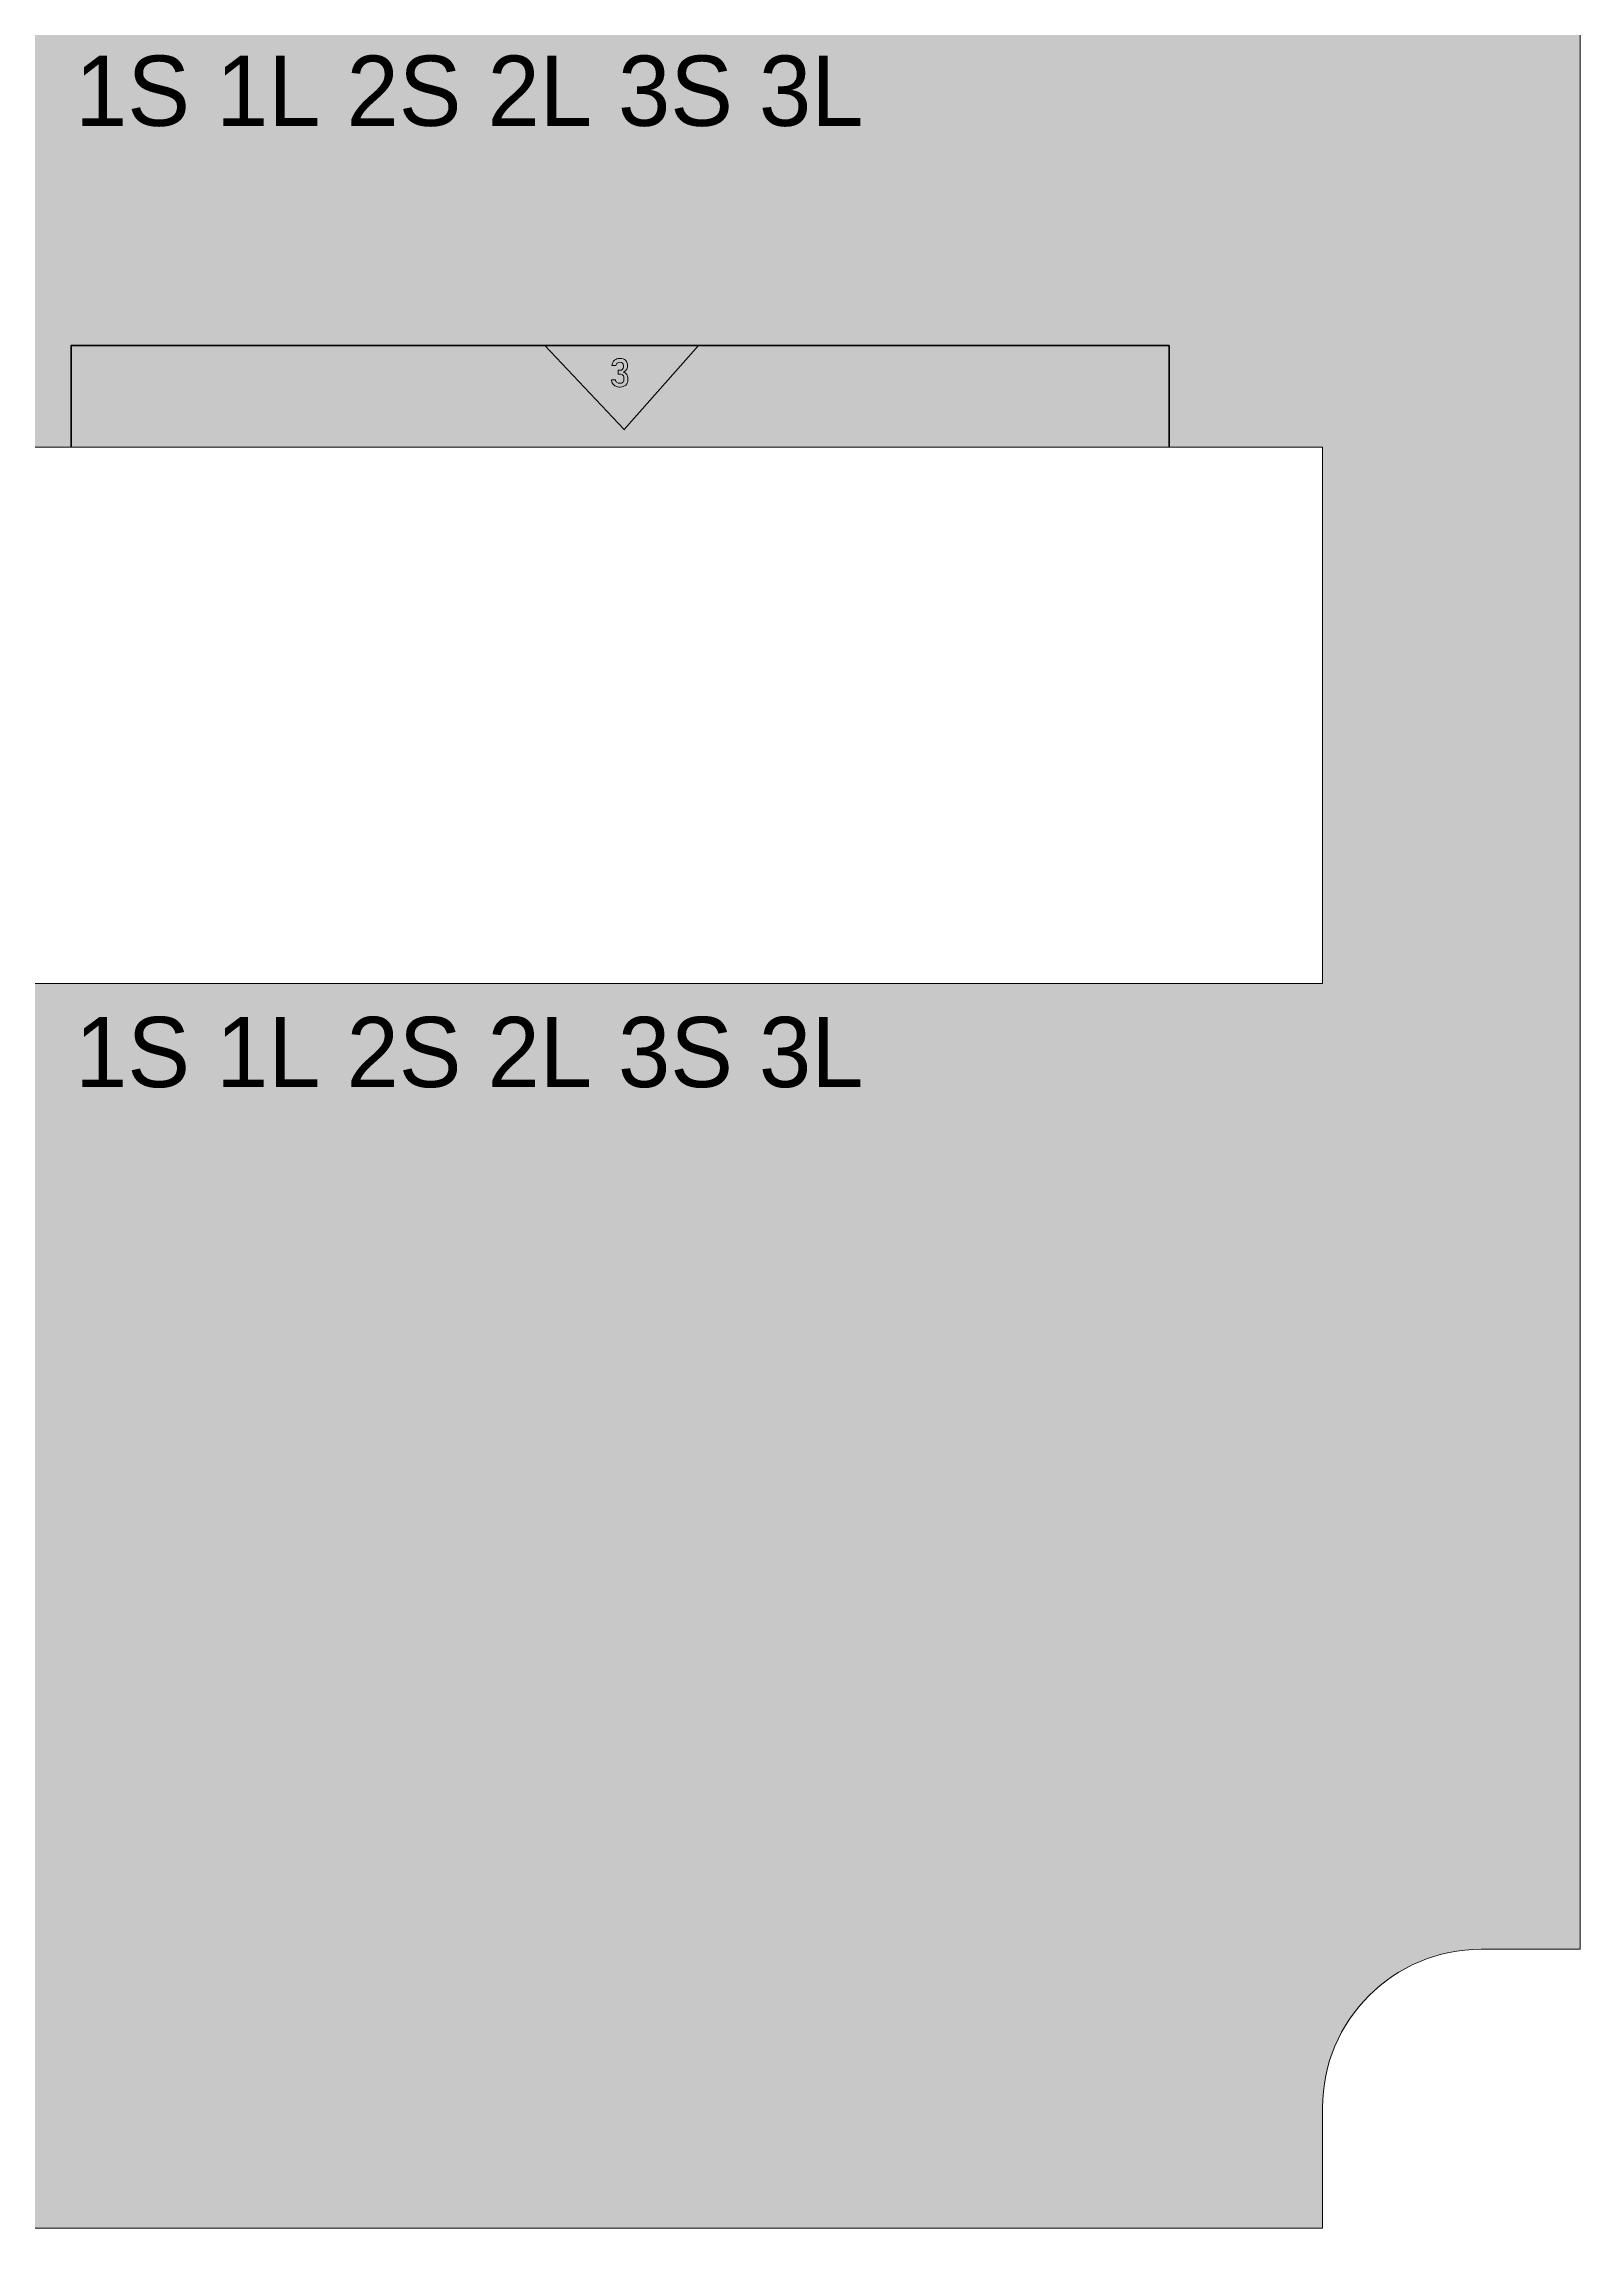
# Model space of a CAD drawing. Header units: millimetres. Extents: x -15 to 94, y -30 to 90.
# Drawn here: x 55.6 to 94.4, y -29.6 to 25.4 of the extents above; entities that cross this region are included whole.
import ezdxf

# ---------------------------------------------------------------- set-up
doc = ezdxf.new("R2010")
doc.units = ezdxf.units.MM
doc.header["$MEASUREMENT"] = 0
doc.layers.get('0').update_dxf_attribs({"lineweight": 0})

# ---------------------------------------------------------------- blocks, each defined once
blk = doc.blocks.new('Block_0')
at = {"color": 18, "lineweight": 25, "true_color": 0x000000}
for points in [[(92.54, -23.93)], [(89.133, -27.338)]]:
    blk.add_lwpolyline(points, dxfattribs=at)
blk = doc.blocks.new('Block_4')
at = {"insert": (56.426, 23.322), "char_height": 0.2, "attachment_point": 7}
blk.add_mtext('\\C7;\\c16777215;\\FMyriad Pro|b0|i0|c1;\\H1.769999;\\W1.000000;1S 1L 2S 2L 3S 3L', dxfattribs=at)
blk = doc.blocks.new('Block_5')
at = {"insert": (56.426, -0.908), "char_height": 0.2, "attachment_point": 7}
blk.add_mtext('\\C7;\\c16777215;\\FMyriad Pro|b0|i0|c1;\\H1.769999;\\W1.000000;1S 1L 2S 2L 3S 3L', dxfattribs=at)
blk = doc.blocks.new('Block_31')
at = {"color": 7, "lineweight": 35, "true_color": 0xffffff}
blk.add_lwpolyline([(84.004, 15.244), (84.004, 17.81), (56.326, 17.81), (56.326, 15.244)], dxfattribs=at)
blk.add_lwpolyline([(68.264, 17.81), (70.267, 15.693), (72.137, 17.81)], close=True, dxfattribs=at)
blk = doc.blocks.new('Block_32')
at = {"true_color": 0x000000, "transparency": 33554687}
h = blk.add_hatch(color=18, dxfattribs=at)
h.dxf.hatch_style = 2
edge = h.paths.add_edge_path()
edge.add_spline(control_points=[(70.157, 16.762), (70.117, 16.762), (70.082, 16.769), (70.052, 16.784), (70.022, 16.798), (69.998, 16.819), (69.98, 16.847), (69.961, 16.874), (69.95, 16.907), (69.944, 16.946), (69.944, 16.946), (70.046, 16.946), (70.046, 16.946), (70.051, 16.915), (70.063, 16.893), (70.082, 16.879), (70.101, 16.865), (70.127, 16.858), (70.157, 16.858), (70.19, 16.858), (70.216, 16.866), (70.234, 16.884), (70.252, 16.902), (70.261, 16.926), (70.261, 16.958), (70.261, 16.958), (70.261, 16.98), (70.261, 16.98), (70.261, 17.015), (70.253, 17.043), (70.236, 17.062), (70.218, 17.081), (70.194, 17.091), (70.162, 17.091), (70.162, 17.091), (70.112, 17.091), (70.112, 17.091), (70.112, 17.091), (70.112, 17.186), (70.112, 17.186), (70.112, 17.186), (70.162, 17.186), (70.162, 17.186), (70.19, 17.186), (70.212, 17.194), (70.227, 17.211), (70.242, 17.228), (70.25, 17.251), (70.25, 17.281), (70.25, 17.281), (70.25, 17.303), (70.25, 17.303), (70.25, 17.331), (70.241, 17.353), (70.225, 17.368), (70.209, 17.383), (70.186, 17.391), (70.157, 17.391), (70.132, 17.391), (70.11, 17.384), (70.093, 17.369), (70.076, 17.356), (70.064, 17.333), (70.057, 17.303), (70.057, 17.303), (69.956, 17.303), (69.956, 17.303), (69.966, 17.361), (69.989, 17.407), (70.024, 17.438), (70.059, 17.471), (70.103, 17.487), (70.157, 17.487), (70.218, 17.487), (70.265, 17.471), (70.299, 17.438), (70.332, 17.406), (70.349, 17.361), (70.349, 17.302), (70.349, 17.302), (70.349, 17.29), (70.349, 17.29), (70.349, 17.255), (70.34, 17.224), (70.32, 17.198), (70.301, 17.172), (70.274, 17.152), (70.239, 17.14), (70.278, 17.132), (70.308, 17.113), (70.329, 17.083), (70.35, 17.053), (70.361, 17.015), (70.361, 16.97), (70.361, 16.97), (70.361, 16.958), (70.361, 16.958), (70.361, 16.895), (70.343, 16.848), (70.308, 16.813), (70.272, 16.779), (70.222, 16.762), (70.157, 16.762)], knot_values=[0, 0, 0, 0, 1, 1, 1, 2, 2, 2, 3, 3, 3, 4, 4, 4, 5, 5, 5, 6, 6, 6, 7, 7, 7, 8, 8, 8, 9, 9, 9, 10, 10, 10, 11, 11, 11, 12, 12, 12, 13, 13, 13, 14, 14, 14, 15, 15, 15, 16, 16, 16, 17, 17, 17, 18, 18, 18, 19, 19, 19, 20, 20, 20, 21, 21, 21, 22, 22, 22, 23, 23, 23, 24, 24, 24, 25, 25, 25, 26, 26, 26, 27, 27, 27, 28, 28, 28, 29, 29, 29, 30, 30, 30, 31, 31, 31, 32, 32, 32, 33, 33, 33, 34, 34, 34, 34], degree=3, periodic=0)
blk.add_open_spline([(70.157, 16.762), (70.117, 16.762), (70.082, 16.769), (70.052, 16.784), (70.022, 16.798), (69.998, 16.819), (69.98, 16.847), (69.961, 16.874), (69.95, 16.907), (69.944, 16.946), (69.944, 16.946), (70.046, 16.946), (70.046, 16.946), (70.051, 16.915), (70.063, 16.893), (70.082, 16.879), (70.101, 16.865), (70.127, 16.858), (70.157, 16.858), (70.19, 16.858), (70.216, 16.866), (70.234, 16.884), (70.252, 16.902), (70.261, 16.926), (70.261, 16.958), (70.261, 16.958), (70.261, 16.98), (70.261, 16.98), (70.261, 17.015), (70.253, 17.043), (70.236, 17.062), (70.218, 17.081), (70.194, 17.091), (70.162, 17.091), (70.162, 17.091), (70.112, 17.091), (70.112, 17.091), (70.112, 17.091), (70.112, 17.186), (70.112, 17.186), (70.112, 17.186), (70.162, 17.186), (70.162, 17.186), (70.19, 17.186), (70.212, 17.194), (70.227, 17.211), (70.242, 17.228), (70.25, 17.251), (70.25, 17.281), (70.25, 17.281), (70.25, 17.303), (70.25, 17.303), (70.25, 17.331), (70.241, 17.353), (70.225, 17.368), (70.209, 17.383), (70.186, 17.391), (70.157, 17.391), (70.132, 17.391), (70.11, 17.384), (70.093, 17.369), (70.076, 17.356), (70.064, 17.333), (70.057, 17.303), (70.057, 17.303), (69.956, 17.303), (69.956, 17.303), (69.966, 17.361), (69.989, 17.407), (70.024, 17.438), (70.059, 17.471), (70.103, 17.487), (70.157, 17.487), (70.218, 17.487), (70.265, 17.471), (70.299, 17.438), (70.332, 17.406), (70.349, 17.361), (70.349, 17.302), (70.349, 17.302), (70.349, 17.29), (70.349, 17.29), (70.349, 17.255), (70.34, 17.224), (70.32, 17.198), (70.301, 17.172), (70.274, 17.152), (70.239, 17.14), (70.278, 17.132), (70.308, 17.113), (70.329, 17.083), (70.35, 17.053), (70.361, 17.015), (70.361, 16.97), (70.361, 16.97), (70.361, 16.958), (70.361, 16.958), (70.361, 16.895), (70.343, 16.848), (70.308, 16.813), (70.272, 16.779), (70.222, 16.762), (70.157, 16.762)], degree=3, knots=[0, 0, 0, 0, 1, 1, 1, 2, 2, 2, 3, 3, 3, 4, 4, 4, 5, 5, 5, 6, 6, 6, 7, 7, 7, 8, 8, 8, 9, 9, 9, 10, 10, 10, 11, 11, 11, 12, 12, 12, 13, 13, 13, 14, 14, 14, 15, 15, 15, 16, 16, 16, 17, 17, 17, 18, 18, 18, 19, 19, 19, 20, 20, 20, 21, 21, 21, 22, 22, 22, 23, 23, 23, 24, 24, 24, 25, 25, 25, 26, 26, 26, 27, 27, 27, 28, 28, 28, 29, 29, 29, 30, 30, 30, 31, 31, 31, 32, 32, 32, 33, 33, 33, 34, 34, 34, 34])

msp = doc.modelspace()

# ---------------------------------------------------------------- hatches: boundary and pattern name
at = {"true_color": 0x000000, "transparency": 33554687}
h = msp.add_hatch(color=18, dxfattribs=at)
h.dxf.hatch_style = 2
edge = h.paths.add_edge_path()
edge.add_spline(control_points=[(87.87, 73.611), (87.87, 73.611), (-7.874, 73.611), (-7.874, 73.611), (-7.874, 73.611), (-7.874, 83.943), (-7.874, 83.943), (-7.874, 85.697), (-6.452, 87.122), (-4.695, 87.122), (-4.695, 87.122), (84.691, 87.122), (84.691, 87.122), (86.448, 87.122), (87.87, 85.697), (87.87, 83.943), (87.87, 83.943), (87.87, 73.611), (87.87, 73.611)], knot_values=[0, 0, 0, 0, 1, 1, 1, 2, 2, 2, 3, 3, 3, 4, 4, 4, 5, 5, 5, 6, 6, 6, 6], degree=3, periodic=0)
edge = h.paths.add_edge_path()
edge.add_spline(control_points=[(87.87, 49.65), (87.87, 49.65), (-7.874, 49.65), (-7.874, 49.65), (-7.874, 49.65), (-7.874, 63.161), (-7.874, 63.161), (-7.874, 63.161), (87.87, 63.161), (87.87, 63.161), (87.87, 63.161), (87.87, 49.65), (87.87, 49.65)], knot_values=[0, 0, 0, 0, 1, 1, 1, 2, 2, 2, 3, 3, 3, 4, 4, 4, 4], degree=3, periodic=0)
edge = h.paths.add_edge_path()
edge.add_spline(control_points=[(87.87, 25.693), (87.87, 25.693), (-7.874, 25.693), (-7.874, 25.693), (-7.874, 25.693), (-7.874, 39.204), (-7.874, 39.204), (-7.874, 39.204), (87.87, 39.204), (87.87, 39.204), (87.87, 39.204), (87.87, 25.693), (87.87, 25.693)], knot_values=[0, 0, 0, 0, 1, 1, 1, 2, 2, 2, 3, 3, 3, 4, 4, 4, 4], degree=3, periodic=0)
edge = h.paths.add_edge_path()
edge.add_spline(control_points=[(87.87, 1.732), (87.87, 1.732), (-7.874, 1.732), (-7.874, 1.732), (-7.874, 1.732), (-7.874, 15.244), (-7.874, 15.244), (-7.874, 15.244), (87.87, 15.244), (87.87, 15.244), (87.87, 15.244), (87.87, 1.732), (87.87, 1.732)], knot_values=[0, 0, 0, 0, 1, 1, 1, 2, 2, 2, 3, 3, 3, 4, 4, 4, 4], degree=3, periodic=0)
edge = h.paths.add_edge_path()
edge.add_spline(control_points=[(54.148, -20.493), (54.148, -22.581), (52.455, -24.278), (50.366, -24.278), (50.366, -24.278), (30.007, -24.278), (30.007, -24.278), (27.919, -24.278), (26.226, -22.581), (26.226, -20.493), (26.226, -20.493), (26.226, -14.203), (26.226, -14.203), (26.226, -12.111), (27.919, -10.418), (30.007, -10.418), (30.007, -10.418), (50.366, -10.418), (50.366, -10.418), (52.455, -10.418), (54.148, -12.111), (54.148, -14.203), (54.148, -14.203), (54.148, -20.493), (54.148, -20.493)], knot_values=[0, 0, 0, 0, 1, 1, 1, 2, 2, 2, 3, 3, 3, 4, 4, 4, 5, 5, 5, 6, 6, 6, 7, 7, 7, 8, 8, 8, 8], degree=3, periodic=0)
edge = h.paths.add_edge_path()
edge.add_spline(control_points=[(91.324, 83.792), (89.112, 83.792), (87.323, 85.584), (87.323, 87.792), (87.323, 87.792), (87.323, 90.413), (87.323, 90.413), (87.323, 90.413), (-7.595, 90.413), (-7.595, 90.413), (-7.595, 90.413), (-7.595, 87.912), (-7.595, 87.912), (-7.595, 85.704), (-9.387, 83.912), (-11.596, 83.912), (-11.596, 83.912), (-14.633, 83.912), (-14.633, 83.912), (-14.633, 83.912), (-14.633, -22.613), (-14.633, -22.613), (-14.633, -22.613), (-12.132, -22.613), (-12.132, -22.613), (-9.924, -22.613), (-8.132, -24.402), (-8.132, -26.61), (-8.132, -26.61), (-8.132, -29.647), (-8.132, -29.647), (-8.132, -29.647), (87.87, -29.647), (87.87, -29.647), (87.87, -29.647), (87.87, -26.61), (87.87, -26.61), (87.87, -24.402), (89.658, -22.613), (91.867, -22.613), (91.867, -22.613), (94.368, -22.613), (94.368, -22.613), (94.368, -22.613), (94.368, 83.792), (94.368, 83.792), (94.368, 83.792), (91.324, 83.792), (91.324, 83.792)], knot_values=[0, 0, 0, 0, 1, 1, 1, 2, 2, 2, 3, 3, 3, 4, 4, 4, 5, 5, 5, 6, 6, 6, 7, 7, 7, 8, 8, 8, 9, 9, 9, 10, 10, 10, 11, 11, 11, 12, 12, 12, 13, 13, 13, 14, 14, 14, 15, 15, 15, 16, 16, 16, 16], degree=3, periodic=0)

# ---------------------------------------------------------------- linework, layer by layer
at = {"color": 18, "lineweight": 25, "true_color": 0x000000}
for points in [[(92.54, -24.284)], [(92.54, -25.638)], [(89.133, -27.338)]]:
    msp.add_lwpolyline(points, dxfattribs=at)
for points, knots in [([(91.324, 83.792), (89.112, 83.792), (87.323, 85.584), (87.323, 87.792), (87.323, 87.792), (87.323, 90.413), (87.323, 90.413), (87.323, 90.413), (-7.595, 90.413), (-7.595, 90.413), (-7.595, 90.413), (-7.595, 87.912), (-7.595, 87.912), (-7.595, 85.704), (-9.387, 83.912), (-11.596, 83.912), (-11.596, 83.912), (-14.633, 83.912), (-14.633, 83.912), (-14.633, 83.912), (-14.633, -22.613), (-14.633, -22.613), (-14.633, -22.613), (-12.132, -22.613), (-12.132, -22.613), (-9.924, -22.613), (-8.132, -24.402), (-8.132, -26.61), (-8.132, -26.61), (-8.132, -29.647), (-8.132, -29.647), (-8.132, -29.647), (87.87, -29.647), (87.87, -29.647), (87.87, -29.647), (87.87, -26.61), (87.87, -26.61), (87.87, -24.402), (89.658, -22.613), (91.867, -22.613), (91.867, -22.613), (94.368, -22.613), (94.368, -22.613), (94.368, -22.613), (94.368, 83.792), (94.368, 83.792), (94.368, 83.792), (91.324, 83.792), (91.324, 83.792)], [0, 0, 0, 0, 1, 1, 1, 2, 2, 2, 3, 3, 3, 4, 4, 4, 5, 5, 5, 6, 6, 6, 7, 7, 7, 8, 8, 8, 9, 9, 9, 10, 10, 10, 11, 11, 11, 12, 12, 12, 13, 13, 13, 14, 14, 14, 15, 15, 15, 16, 16, 16, 16]), ([(87.87, 1.732), (87.87, 1.732), (-7.874, 1.732), (-7.874, 1.732), (-7.874, 1.732), (-7.874, 15.244), (-7.874, 15.244), (-7.874, 15.244), (87.87, 15.244), (87.87, 15.244), (87.87, 15.244), (87.87, 1.732), (87.87, 1.732)], [0, 0, 0, 0, 1, 1, 1, 2, 2, 2, 3, 3, 3, 4, 4, 4, 4])]:
    msp.add_open_spline(points, degree=3, knots=knots)

# ---------------------------------------------------------------- block references
for name in ['Block_4', 'Block_31', 'Block_32', 'Block_5', 'Block_0']:
    msp.add_blockref(name, (0, 0))

doc.saveas('drawing.dxf')
